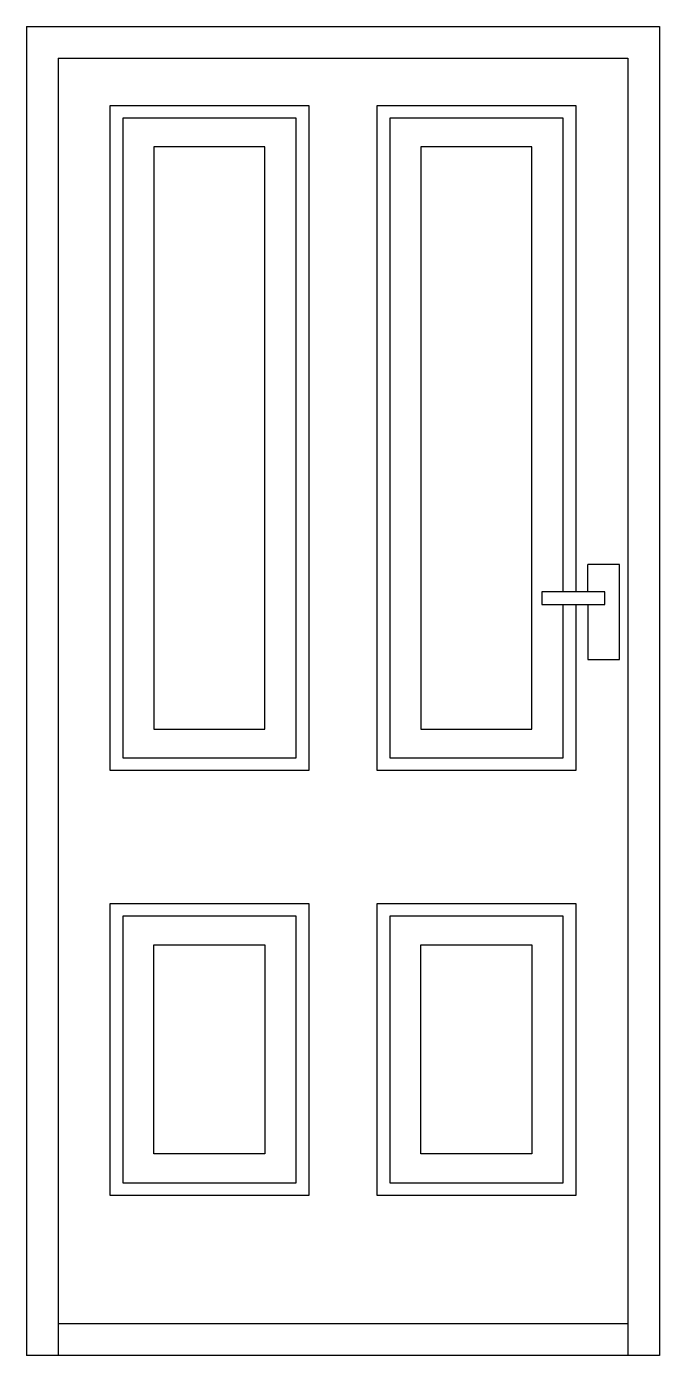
# Model space of a CAD drawing. Header units: millimetres. Extents: x -733.98 to -732.98, y 1767.63 to 1769.73.
import ezdxf

# ---------------------------------------------------------------- set-up
doc = ezdxf.new("R2010")
doc.units = ezdxf.units.MM
doc.header["$LTSCALE"] = 10
doc.layers.add('Portas', color=2, linetype='Continuous')

msp = doc.modelspace()

# ---------------------------------------------------------------- linework, layer by layer
at = {"layer": 'Portas'}
for p, q in [((-733.9823, 1769.73), (-733.9823, 1767.63)), ((-733.9823, 1769.73), (-732.9823, 1769.73)), ((-732.9823, 1769.73), (-732.9823, 1767.63)), ((-732.9823, 1767.63), (-733.9823, 1767.63))]:
    msp.add_line(p, q, dxfattribs=at)
at = {"layer": 'Portas', "color": 1}
for p, q in [((-733.9323, 1769.68), (-733.9323, 1767.63)), ((-733.9323, 1769.68), (-733.0323, 1769.68)), ((-733.0323, 1769.68), (-733.0323, 1767.63)), ((-733.8504, 1768.5542), (-733.8504, 1769.6053)), ((-733.8504, 1769.6053), (-733.5362, 1769.6053)), ((-733.5362, 1769.6053), (-733.5362, 1768.5542)), ((-733.4285, 1769.6053), (-733.1143, 1769.6053)), ((-733.4285, 1768.5542), (-733.4285, 1769.6053)), ((-733.1143, 1769.6053), (-733.1143, 1768.8367)), ((-733.8296, 1769.5856), (-733.557, 1769.5856)), ((-733.8296, 1768.5739), (-733.8296, 1769.5856)), ((-733.557, 1769.5856), (-733.557, 1768.5739)), ((-733.4077, 1768.5739), (-733.4077, 1769.5856)), ((-733.4077, 1769.5856), (-733.1351, 1769.5856)), ((-733.1351, 1769.5856), (-733.1351, 1768.8367)), ((-733.781, 1769.5397), (-733.781, 1768.6198)), ((-733.6056, 1769.5397), (-733.781, 1769.5397)), ((-733.6056, 1768.6198), (-733.6056, 1769.5397)), ((-733.1837, 1769.5397), (-733.3591, 1769.5397)), ((-733.3591, 1769.5397), (-733.3591, 1768.6198)), ((-733.1837, 1768.6198), (-733.1837, 1769.5397)), ((-733.0453, 1768.88), (-733.0953, 1768.88)), ((-733.0953, 1768.8367), (-733.0953, 1768.88)), ((-733.0453, 1768.73), (-733.0453, 1768.88)), ((-733.0684, 1768.8367), (-733.1684, 1768.8367)), ((-733.1684, 1768.8367), (-733.1684, 1768.8167)), ((-733.0684, 1768.8167), (-733.0684, 1768.8367)), ((-733.1684, 1768.8167), (-733.0684, 1768.8167)), ((-733.1351, 1768.8167), (-733.1351, 1768.5739)), ((-733.1143, 1768.8167), (-733.1143, 1768.5542)), ((-733.0953, 1768.8167), (-733.0953, 1768.73)), ((-733.0953, 1768.73), (-733.0453, 1768.73)), ((-733.781, 1768.6198), (-733.6056, 1768.6198)), ((-733.3591, 1768.6198), (-733.1837, 1768.6198)), ((-733.557, 1768.5739), (-733.8296, 1768.5739)), ((-733.1351, 1768.5739), (-733.4077, 1768.5739)), ((-733.5362, 1768.5542), (-733.8504, 1768.5542)), ((-733.1143, 1768.5542), (-733.4285, 1768.5542)), ((-733.8504, 1767.8826), (-733.8504, 1768.3442)), ((-733.8504, 1768.3442), (-733.5362, 1768.3442)), ((-733.5362, 1768.3442), (-733.5362, 1767.8826)), ((-733.4285, 1768.3442), (-733.1143, 1768.3442)), ((-733.4285, 1767.8826), (-733.4285, 1768.3442)), ((-733.1143, 1768.3442), (-733.1143, 1767.8826)), ((-733.8296, 1768.3245), (-733.557, 1768.3245)), ((-733.8296, 1767.9023), (-733.8296, 1768.3245)), ((-733.557, 1768.3245), (-733.557, 1767.9023)), ((-733.4077, 1767.9023), (-733.4077, 1768.3245)), ((-733.4077, 1768.3245), (-733.1351, 1768.3245)), ((-733.1351, 1768.3245), (-733.1351, 1767.9023)), ((-733.781, 1768.2786), (-733.6056, 1768.2786)), ((-733.781, 1767.9483), (-733.781, 1768.2786)), ((-733.6056, 1768.2786), (-733.6056, 1767.9483)), ((-733.3591, 1767.9483), (-733.3591, 1768.2786)), ((-733.3591, 1768.2786), (-733.1837, 1768.2786)), ((-733.1837, 1768.2786), (-733.1837, 1767.9483)), ((-733.6056, 1767.9483), (-733.781, 1767.9483)), ((-733.1837, 1767.9483), (-733.3591, 1767.9483)), ((-733.557, 1767.9023), (-733.8296, 1767.9023)), ((-733.1351, 1767.9023), (-733.4077, 1767.9023)), ((-733.5362, 1767.8826), (-733.8504, 1767.8826)), ((-733.1143, 1767.8826), (-733.4285, 1767.8826)), ((-733.0323, 1767.68), (-733.9323, 1767.68))]:
    msp.add_line(p, q, dxfattribs=at)

doc.saveas('drawing.dxf')
